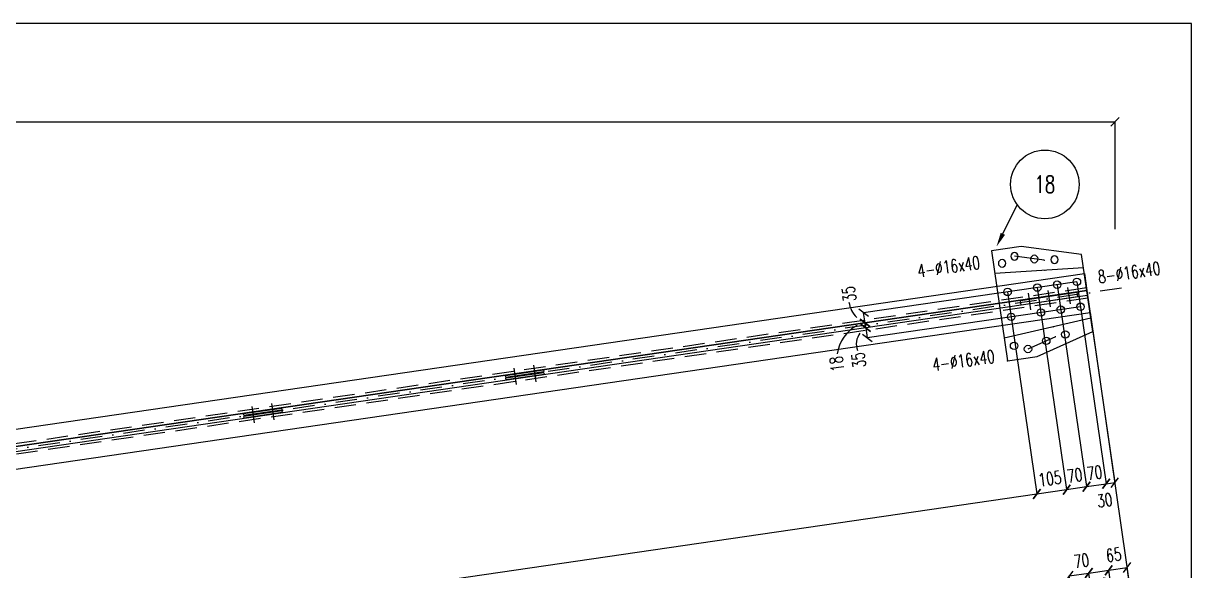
# Model space of a CAD drawing. Header units: feet. Extents: x 261 to 12426, y 75 to 8685.
# Drawn here: x 8340 to 12426, y 6773 to 8685 of the extents above; entities that cross this region are included whole.
import ezdxf
from ezdxf.enums import TextEntityAlignment as Align

# ---------------------------------------------------------------- set-up
doc = ezdxf.new("R2010")
doc.units = ezdxf.units.FT
doc.header["$LTSCALE"] = 150
doc.header["$MEASUREMENT"] = 0
doc.linetypes.add('DASHDOT', pattern=[1, 0.5, -0.25, 0, -0.25])
doc.linetypes.add('DASHED', pattern=[0.75, 0.5, -0.25])
doc.layers.get('0').update_dxf_attribs({"linetype": 'CONTINUOUS'})
for name, color, linetype in [('ASSI', 6, 'CONTINUOUS'), ('BOLLINI_1', 7, 'CONTINUOUS'), ('FORI', 2, 'CONTINUOUS'), ('LINEA_ANG', 2, 'CONTINUOUS'), ('LINEE_PIASTRA', 2, 'CONTINUOUS'), ('LINEE_PIASTRE', 2, 'CONTINUOUS'), ('LS', 7, 'CONTINUOUS'), ('MZ', 6, 'DASHDOT'), ('PIASTRE', 5, 'CONTINUOUS'), ('QT_MPR', 7, 'CONTINUOUS'), ('TRAT-Y', 7, 'DASHED')]:
    doc.layers.add(name, color=color, linetype=linetype)
doc.styles.add('QUOTE', font='ROMANS8.SHX', dxfattribs={"width": 0.7})
doc.styles.add('RQL', font='ROMANS8.SHX', dxfattribs={"width": 0.7})
doc.styles.add('RS', font='ROMANS8.shx', dxfattribs={"width": 0.7})
doc.styles.get("Standard").update_dxf_attribs({"font": 'ROMANS8.SHX', "width": 0.7})
doc.dimstyles.new('TRATTO', dxfattribs={"dimscale": 0, "dimtxt": 45, "dimasz": 30, "dimexe": 0, "dimexo": 0.06, "dimgap": 5, "dimtad": 1, "dimzin": 0, "dimdsep": 46, "dimtxsty": 'RS', "dimblk1": 'OBLIQUE', "dimblk2": 'OBLIQUE', "dimsah": 1, "dimcen": 0.09, "dimclrd": 2, "dimclre": 2, "dimclrt": 7, "dimadec": 0, "dimazin": 0, "dimtfac": 1, "dimtix": 1, "dimtmove": 2, "dimatfit": 3, "dimfxl": 1, "dimtolj": 1, "dimtzin": 0, "dimarcsym": 0})

# ---------------------------------------------------------------- blocks, each defined once
blk = doc.blocks.new('16')
blk.add_circle((0, 0), 1)
blk = doc.blocks.new('MRKR_98')
blk.add_point((0, 0))
at = {"color": 7, "style": 'QUOTE', "width": 0.5, "flags": 1}
for tag, p in [('NFORI', (3.72, 5.3)), ('TI', (3.73, 6.83)), ('DI_S', (3.73, 6.42)), ('D_S', (3.73, 6.02)), ('E_S', (3.73, 5.68)), ('AUX2', (3.71, 4.93)), ('AUX1', (3.73, 4.19)), ('FAM', (3.73, 4.55)), ('COMMESSA', (3.73, 3.85)), ('MD', (3.73, 3.51)), ('MP', (3.73, 3.16)), ('LARGHEZZA', (3.73, 2.82)), ('SPESSORE', (3.73, 2.48)), ('NP', (3.73, 2.14)), ('SV', (3.73, 1.79)), ('PESO', (3.73, 1.45)), ('QUA', (3.73, 1.11)), ('LUN', (3.73, 0.76)), ('PROF', (3.73, 0.42)), ('POS', (3.73, 0.08))]:
    blk.add_attdef(tag, p, '', height=0.2, dxfattribs=at)
at = {"color": 7, "flags": 1}
for tag, p in [('LAV1', (5.26, 6.88)), ('LAV2', (5.26, 6.55)), ('LAV3', (5.26, 6.21)), ('LAV4', (5.26, 5.88)), ('LAV5', (5.26, 5.55)), ('LAV6', (5.26, 5.21)), ('LAV7', (5.26, 4.88)), ('LAV8', (5.26, 4.55)), ('LAV9', (5.26, 4.21)), ('LAV10', (5.26, 3.88))]:
    blk.add_attdef(tag, p, '', height=0.2, dxfattribs=at)
blk = doc.blocks.new('_OBLIQUE')
at = {"color": 0, "linetype": 'ByBlock'}
blk.add_line((-0.5, -0.5), (0.5, 0.5), dxfattribs=at)
blk = doc.blocks.new('*D19')
at = {"layer": 'LS', "color": 2, "lineweight": -2, "transparency": 16777216}
for p, q in [((1157.9, 8334.2), (1157.9, 8341.2)), ((1157.9, 8341.2), (12157.9, 8341.2)), ((12157.9, 7965.9), (12157.9, 8341.2))]:
    blk.add_line(p, q, dxfattribs=at)
at = {"layer": 'LS', "color": 2, "lineweight": -2, "transparency": 16777216, "xscale": 30, "yscale": 30, "zscale": 30, "rotation": 180}
blk.add_blockref('_OBLIQUE', (1157.9, 8341.2), dxfattribs=at)
at = {"layer": 'LS', "color": 2, "lineweight": -2, "transparency": 16777216, "xscale": 30, "yscale": 30, "zscale": 30}
blk.add_blockref('_OBLIQUE', (12157.9, 8341.2), dxfattribs=at)
at = {"layer": 'LS', "color": 7, "transparency": 16777216, "insert": (6657.9, 8368.7), "char_height": 45, "attachment_point": 5, "style": 'RS'}
blk.add_mtext('\\A1;11000', dxfattribs=at)
blk = doc.blocks.new('*D34')
at = {"layer": 'LS', "color": 2, "lineweight": -2, "transparency": 16777216}
for p, q in [((11295.1, 7622.4), (11286.1, 7621.1)), ((11286.1, 7621.1), (11291.2, 7586.4)), ((11300.2, 7587.7), (11291.2, 7586.4))]:
    blk.add_line(p, q, dxfattribs=at)
at = {"layer": 'LS', "color": 2, "lineweight": -2, "transparency": 16777216, "xscale": 30, "yscale": 30, "zscale": 30}
for p, rotation in [((11286.1, 7621.1), 98.27589282710774), ((11291.2, 7586.4), 278.2758928271077)]:
    blk.add_blockref('_OBLIQUE', p, dxfattribs=dict(at, rotation=rotation))
at = {"layer": 'LS', "color": 7, "transparency": 16777216, "insert": (11261.1, 7508.5), "char_height": 45, "attachment_point": 5, "rotation": 98.2759, "style": 'RS'}
blk.add_mtext('\\A1;35', dxfattribs=at)
blk = doc.blocks.new('*D35')
at = {"layer": 'LS', "color": 2, "lineweight": -2, "transparency": 16777216}
for p, q in [((11287.5, 7674.8), (11278.5, 7673.5)), ((11283.5, 7638.9), (11278.5, 7673.5)), ((11292.5, 7640.2), (11283.5, 7638.9))]:
    blk.add_line(p, q, dxfattribs=at)
at = {"layer": 'LS', "color": 2, "lineweight": -2, "transparency": 16777216, "xscale": 30, "yscale": 30, "zscale": 30}
for p, rotation in [((11278.5, 7673.5), 98.27589282705722), ((11283.5, 7638.9), 278.2758928270572)]:
    blk.add_blockref('_OBLIQUE', p, dxfattribs=dict(at, rotation=rotation))
at = {"layer": 'LS', "color": 7, "transparency": 16777216, "insert": (11227.5, 7739.6), "char_height": 45, "attachment_point": 5, "rotation": 98.2759, "style": 'RS'}
blk.add_mtext('\\A1;35', dxfattribs=at)
blk = doc.blocks.new('*D36')
at = {"layer": 'LS', "color": 2, "lineweight": -2, "transparency": 16777216}
for p, q in [((11283.5, 7638.9), (11283.5, 7638.9)), ((11286.1, 7621.1), (11283.5, 7638.9)), ((11286.1, 7621), (11286.1, 7621.1))]:
    blk.add_line(p, q, dxfattribs=at)
at = {"layer": 'LS', "color": 2, "lineweight": -2, "transparency": 16777216, "xscale": 30, "yscale": 30, "zscale": 30}
for p, rotation in [((11283.5, 7638.9), 98.27589282704521), ((11286.1, 7621.1), 278.2758928270453)]:
    blk.add_blockref('_OBLIQUE', p, dxfattribs=dict(at, rotation=rotation))
at = {"layer": 'LS', "color": 7, "transparency": 16777216, "insert": (11184.8, 7495.3), "char_height": 45, "attachment_point": 5, "rotation": 98.2759, "style": 'RS'}
blk.add_mtext('\\A1;18', dxfattribs=at)
blk = doc.blocks.new('ASSE98')
blk.add_line((0, 0), (1, 0))
at = {"color": 7, "flags": 1}
for tag, p in [('LAV1', (3.07431, 6.82847)), ('LAV2', (3.07431, 6.49513)), ('LAV3', (3.07431, 6.1618)), ('LAV4', (3.07431, 5.82847)), ('LAV5', (3.07431, 5.49513)), ('LAV6', (3.07431, 5.1618)), ('LAV7', (3.07431, 4.82847)), ('LAV8', (3.07431, 4.49513)), ('LAV9', (3.07431, 4.1618)), ('LAV10', (3.07431, 3.82847))]:
    blk.add_attdef(tag, p, '', height=0.2, dxfattribs=at)
at = {"color": 7, "style": 'QUOTE', "width": 0.5, "flags": 1}
for tag, p in [('TI', (1.38308, 6.82731)), ('DI_S', (1.38308, 6.42178)), ('D_S', (1.38308, 6.02092)), ('E_S', (1.38308, 5.68065)), ('NFORI', (1.36454, 5.29792)), ('ALAR', (1.36349, 4.93246)), ('FAM', (1.3775, 4.54645)), ('ALA', (1.38308, 4.19257)), ('DISP2', (1.38308, 3.84971)), ('DISP1', (1.38308, 3.50686)), ('PINZAF', (1.38308, 3.164)), ('PINZAI', (1.38308, 2.82114)), ('TRP', (1.38308, 2.47829)), ('NP', (1.38308, 2.13543)), ('SV', (1.38308, 1.79257)), ('PESO', (1.38308, 1.44971)), ('QUA', (1.38308, 1.10686)), ('LUN', (1.38308, 0.764)), ('PROF', (1.38308, 0.42114)), ('POS', (1.38308, 0.07829))]:
    blk.add_attdef(tag, p, '', height=0.2, dxfattribs=at)
blk = doc.blocks.new('*D52')
at = {"layer": 'QT_MPR', "color": 2, "lineweight": -2, "transparency": 16777216}
for p, q in [((11997.3, 6754.4), (12066.5, 6764.5)), ((12088.7, 6126.1), (11997.3, 6754.4)), ((12157.9, 6136.1), (12066.5, 6764.5))]:
    blk.add_line(p, q, dxfattribs=at)
at = {"layer": 'QT_MPR', "color": 2, "lineweight": -2, "transparency": 16777216, "xscale": 30, "yscale": 30, "zscale": 30}
for p, rotation in [((11997.3, 6754.4), 188.2758928270752), ((12066.5, 6764.5), 8.275892827075241)]:
    blk.add_blockref('_OBLIQUE', p, dxfattribs=dict(at, rotation=rotation))
at = {"layer": 'QT_MPR', "color": 7, "transparency": 16777216, "insert": (12040.5, 6807.8), "char_height": 45, "attachment_point": 5, "rotation": 8.2759, "style": 'RS'}
blk.add_mtext('\\A1;70', dxfattribs=at)
blk = doc.blocks.new('*D53')
at = {"layer": 'QT_MPR', "color": 2, "lineweight": -2, "transparency": 16777216}
for p, q in [((12066.5, 6764.5), (12135.8, 6774.5)), ((12157.9, 6136.1), (12066.5, 6764.5)), ((12227.2, 6146.2), (12135.8, 6774.5))]:
    blk.add_line(p, q, dxfattribs=at)
at = {"layer": 'QT_MPR', "color": 2, "lineweight": -2, "transparency": 16777216, "xscale": 30, "yscale": 30, "zscale": 30}
for p, rotation in [((12135.8, 6774.5), 8.275892827075241), ((12066.5, 6764.5), 188.2758928270752)]:
    blk.add_blockref('_OBLIQUE', p, dxfattribs=dict(at, rotation=rotation))
at = {"layer": 'QT_MPR', "color": 7, "transparency": 16777216, "insert": (12108.6, 6722.2), "char_height": 45, "attachment_point": 5, "rotation": 8.2759, "style": 'RS'}
blk.add_mtext('\\A1;70', dxfattribs=at)
blk = doc.blocks.new('*D55')
at = {"layer": 'QT_MPR', "color": 2, "lineweight": -2, "transparency": 16777216}
for p, q in [((12135.8, 6774.5), (12200.1, 6783.9)), ((12286.5, 6190.2), (12200.1, 6783.9)), ((12227.2, 6146.2), (12135.8, 6774.5))]:
    blk.add_line(p, q, dxfattribs=at)
at = {"layer": 'QT_MPR', "color": 2, "lineweight": -2, "transparency": 16777216, "xscale": 30, "yscale": 30, "zscale": 30}
for p, rotation in [((12135.8, 6774.5), 188.2758928270752), ((12200.1, 6783.9), 8.275892827075241)]:
    blk.add_blockref('_OBLIQUE', p, dxfattribs=dict(at, rotation=rotation))
at = {"layer": 'QT_MPR', "color": 7, "transparency": 16777216, "insert": (12153.4, 6828.2), "char_height": 45, "attachment_point": 5, "rotation": 8.2759, "style": 'RS'}
blk.add_mtext('\\A1;65', dxfattribs=at)
blk = doc.blocks.new('*D70')
at = {"layer": 'QT_MPR', "color": 2, "lineweight": -2, "transparency": 16777216}
for p, q in [((11782.2, 7746.7), (11884.8, 7041.2)), ((6338.2, 6234.4), (11884.8, 7041.2)), ((6236.3, 6935), (6338.2, 6234.4))]:
    blk.add_line(p, q, dxfattribs=at)
at = {"layer": 'QT_MPR', "color": 2, "lineweight": -2, "transparency": 16777216, "xscale": 30, "yscale": 30, "zscale": 30}
for p, rotation in [((11884.8, 7041.2), 8.275892827074834), ((6338.2, 6234.4), 188.2758928270748)]:
    blk.add_blockref('_OBLIQUE', p, dxfattribs=dict(at, rotation=rotation))
at = {"layer": 'QT_MPR', "color": 7, "transparency": 16777216, "insert": (9107.5, 6665), "char_height": 45, "attachment_point": 5, "rotation": 8.2759, "style": 'RS'}
blk.add_mtext('\\A1;5605', dxfattribs=at)
blk = doc.blocks.new('*D71')
at = {"layer": 'QT_MPR', "color": 2, "lineweight": -2, "transparency": 16777216}
for p, q in [((11782.2, 7746.7), (11884.8, 7041.2)), ((11886.1, 7761.8), (11988.7, 7056.3)), ((11884.8, 7041.2), (11988.7, 7056.3))]:
    blk.add_line(p, q, dxfattribs=at)
at = {"layer": 'QT_MPR', "color": 2, "lineweight": -2, "transparency": 16777216, "xscale": 30, "yscale": 30, "zscale": 30}
for p, rotation in [((11988.7, 7056.3), 8.275892827074834), ((11884.8, 7041.2), 188.2758928270748)]:
    blk.add_blockref('_OBLIQUE', p, dxfattribs=dict(at, rotation=rotation))
at = {"layer": 'QT_MPR', "color": 7, "transparency": 16777216, "insert": (11930.1, 7094.4), "char_height": 45, "attachment_point": 5, "rotation": 8.2759, "style": 'RS'}
blk.add_mtext('\\A1;105', dxfattribs=at)
blk = doc.blocks.new('*D72')
at = {"layer": 'QT_MPR', "color": 2, "lineweight": -2, "transparency": 16777216}
for p, q in [((11955.4, 7771.9), (12058, 7066.4)), ((11886.1, 7761.8), (11988.7, 7056.3)), ((11988.7, 7056.3), (12058, 7066.4))]:
    blk.add_line(p, q, dxfattribs=at)
at = {"layer": 'QT_MPR', "color": 2, "lineweight": -2, "transparency": 16777216, "xscale": 30, "yscale": 30, "zscale": 30}
for p, rotation in [((11988.7, 7056.3), 188.2758928270748), ((12058, 7066.4), 8.275892827074834)]:
    blk.add_blockref('_OBLIQUE', p, dxfattribs=dict(at, rotation=rotation))
at = {"layer": 'QT_MPR', "color": 7, "transparency": 16777216, "insert": (12016.9, 7106), "char_height": 45, "attachment_point": 5, "rotation": 8.2759, "style": 'RS'}
blk.add_mtext('\\A1;70', dxfattribs=at)
blk = doc.blocks.new('*D73')
at = {"layer": 'QT_MPR', "color": 2, "lineweight": -2, "transparency": 16777216}
for p, q in [((11955.4, 7771.9), (12058, 7066.4)), ((12024.6, 7782), (12127.3, 7076.5)), ((12058, 7066.4), (12127.3, 7076.5))]:
    blk.add_line(p, q, dxfattribs=at)
at = {"layer": 'QT_MPR', "color": 2, "lineweight": -2, "transparency": 16777216, "xscale": 30, "yscale": 30, "zscale": 30}
for p, rotation in [((12058, 7066.4), 188.2758928270748), ((12127.3, 7076.5), 8.275892827074834)]:
    blk.add_blockref('_OBLIQUE', p, dxfattribs=dict(at, rotation=rotation))
at = {"layer": 'QT_MPR', "color": 7, "transparency": 16777216, "insert": (12086.2, 7115.3), "char_height": 45, "attachment_point": 5, "rotation": 8.2759, "style": 'RS'}
blk.add_mtext('\\A1;70', dxfattribs=at)
blk = doc.blocks.new('*D75')
at = {"layer": 'QT_MPR', "color": 2, "lineweight": -2, "transparency": 16777216}
for p, q in [((12024.6, 7782), (12127.3, 7076.5)), ((12059.4, 7751.7), (12156.9, 7080.8)), ((12127.3, 7076.5), (12156.9, 7080.8))]:
    blk.add_line(p, q, dxfattribs=at)
at = {"layer": 'QT_MPR', "color": 2, "lineweight": -2, "transparency": 16777216, "xscale": 30, "yscale": 30, "zscale": 30}
for p, rotation in [((12127.3, 7076.5), 188.2758928270748), ((12156.9, 7080.8), 8.275892827074834)]:
    blk.add_blockref('_OBLIQUE', p, dxfattribs=dict(at, rotation=rotation))
at = {"layer": 'QT_MPR', "color": 7, "transparency": 16777216, "insert": (12121.7, 7019), "char_height": 45, "attachment_point": 5, "rotation": 8.2759, "style": 'RS'}
blk.add_mtext('\\A1;30', dxfattribs=at)
blk = doc.blocks.new('xxx')
blk.add_circle((0, 0), 8)
at = {"color": 3, "style": 'RQL', "width": 0.7}
blk.add_attdef('POS', text='', height=4, dxfattribs=at).set_placement((0, 0), align=Align.MIDDLE)
at = {"style": 'RQL', "width": 0.7, "flags": 1}
for tag, p in [('POS1', (-0.39, -5.42)), ('TIPO', (-0.39, -8.66))]:
    blk.add_attdef(tag, p, '', height=2, dxfattribs=at)
blk = doc.blocks.new('bull')
at = {"style": 'RS', "width": 0.7, "flags": 1}
for tag, p in [('NN', (-12.25, 0)), ('DIAMETRO', (0, -4.86)), ('SERRAGGIO', (0, -9.71)), ('LUNGHEZZA', (0, -14.57)), ('NB', (0, -19.43)), ('TIPO', (0, -24.12)), ('EL', (-0.14, -29))]:
    blk.add_attdef(tag, p, '', height=3, dxfattribs=at)
at = {"style": 'RS', "width": 0.7}
blk.add_attdef('BULLONE', (0, 0), '', height=3, dxfattribs=at)

msp = doc.modelspace()

# ---------------------------------------------------------------- linework, layer by layer
at = {"layer": 'LINEA_ANG'}
for p, q in [((6113.201, 6947.451), (12050.72, 7811.09)), ((12050.72, 7811.09), (12059.357, 7751.715)), ((12059.357, 7751.715), (6121.838, 6888.076)), ((12061.947, 7733.903), (6124.429, 6870.263)), ((12070.584, 7674.527), (12061.947, 7733.903)), ((6133.065, 6810.888), (12070.584, 7674.527))]:
    msp.add_line(p, q, dxfattribs=at)
at = {"layer": 'LINEE_PIASTRA'}
for p, q in [((12041.171, 7877.406), (11829.957, 7905.295)), ((11885.806, 7521.335), (12080.322, 7608.239))]:
    msp.add_line(p, q, dxfattribs=at)
at = {"layer": 'LINEE_PIASTRE'}
for p, q in [((11829.957, 7905.295), (11726.05, 7890.181)), ((11726.05, 7890.181), (11781.899, 7506.221)), ((12080.322, 7608.239), (12041.171, 7877.406)), ((11781.899, 7506.221), (11885.806, 7521.335))]:
    msp.add_line(p, q, dxfattribs=at)
at = {"layer": 'LS', "color": 6}
for p, q in [((11910.473, 7857.267), (11806.404, 7871.215)), ((12047.851, 7830.813), (11737.421, 7811.347)), ((12024.631, 7782.032), (11278.496, 7673.504)), ((11853.613, 7741.999), (11861.961, 7684.603)), ((11922.884, 7752.075), (11931.232, 7694.679)), ((11992.155, 7762.151), (12000.503, 7704.755)), ((12037.298, 7694.949), (11291.163, 7586.42)), ((12073.453, 7654.805), (11770.34, 7585.028)), ((11949.303, 7590.31), (11853.52, 7547.293)), ((10054.915, 7480.37), (10063.263, 7422.974)), ((10124.186, 7490.446), (10132.534, 7433.05)), ((10026.271, 7454.983), (10158.875, 7474.271)), ((10027.134, 7449.045), (10026.271, 7454.983)), ((10027.134, 7449.045), (10159.739, 7468.333)), ((10160.315, 7464.375), (10027.71, 7445.087)), ((10028.574, 7439.15), (10027.71, 7445.087)), ((10161.178, 7458.438), (10028.574, 7439.15)), ((10158.875, 7474.271), (10159.739, 7468.333)), ((10160.315, 7464.375), (10161.178, 7458.438)), ((9207.519, 7357.113), (9215.868, 7299.717)), ((9109.604, 7321.65), (9242.209, 7340.938)), ((9110.468, 7315.712), (9109.604, 7321.65)), ((9110.468, 7315.712), (9243.072, 7335)), ((9243.648, 7331.042), (9111.043, 7311.754)), ((9244.512, 7325.104), (9111.907, 7305.816)), ((9138.248, 7347.037), (9146.597, 7289.641)), ((9242.209, 7340.938), (9243.072, 7335)), ((9243.648, 7331.042), (9244.512, 7325.104)), ((9111.907, 7305.816), (9111.043, 7311.754))]:
    msp.add_line(p, q, dxfattribs=at)
at = {"layer": 'LS', "color": 2}
msp.add_line((12070.584, 7674.527), (12286.494, 6190.148), dxfattribs=at)
at = {"layer": 'LS', "color": 8}
msp.add_lwpolyline([(260.882, 8685), (260.882, 75), (9800.882, 75), (9800.882, 1275), (12425.882, 1275), (12425.882, 8685), (260.882, 8685)], close=True, dxfattribs=at)
at = {"layer": 'LS', "color": 6}
msp.add_lwpolyline([(11765.566, 7949.715), (11816.006, 8051.062)], dxfattribs=at)
at = {"layer": 'LS', "color": 6, "const_width": 2.25}
for points in [[(11909.155, 7856.875, -1), (11911.791, 7857.659, -1)], [(11911.346, 7821.944, -1), (11913.982, 7822.727, -1)], [(11940.077, 7624.418, 1), (11942.827, 7624.418, 1)], [(11947.928, 7590.31, 1), (11950.678, 7590.31, 1)]]:
    msp.add_lwpolyline(points, format="xyb", close=True, dxfattribs=at)
at = {"layer": 'LS', "color": 6}
msp.add_lwpolyline([(11826.948, 7716.9), (12024.865, 7745.688), (12027.168, 7729.854), (11829.251, 7701.066)], close=True, dxfattribs=at)
for centre, radius, start, end in [((11320.218, 7724.525), 93.772, 188.140103, 225.474589), ((11317.627, 7511.542), 133.168, 117.425381, 171.855003), ((11317.325, 7564.357), 64.424, 143.005334, 200.284564)]:
    msp.add_arc(centre, radius, start, end, dxfattribs=at)
msp.add_solid([(11773.026, 7946.002), (11743.288, 7904.952), (11758.106, 7953.428)], dxfattribs=at)
at = {"layer": 'MZ'}
msp.add_line((12179.998, 7760.168), (1055.461, 6142.054), dxfattribs=at)
at = {"layer": 'TRAT-Y'}
for p, q in [((12058.061, 7760.621), (6120.542, 6896.982)), ((12063.243, 7724.996), (6125.724, 6861.357))]:
    msp.add_line(p, q, dxfattribs=at)

# ---------------------------------------------------------------- block references
at = {"layer": 'ASSI'}
for p, xscale, zscale, rotation in [((6121.838, 6888.076), 5999.999999999999, 5999.999999999999, 8.275892827074859), ((12061.947, 7733.903), 6000, 6000, 188.2758928270754)]:
    msp.add_blockref('ASSE98', p, dxfattribs=dict(at, xscale=xscale, zscale=zscale, rotation=rotation))
at = {"layer": 'BOLLINI_1', "xscale": 14.99850000000172, "yscale": 14.99850000000172, "zscale": 14.99850000000172}
msp.add_blockref('xxx', (11912.429, 8122.474), dxfattribs=at).add_auto_attribs({'POS': '18'})
at = {"layer": 'FORI', "yscale": 13, "zscale": 13}
for p, xscale, rotation in [((11762.773, 7846.794), -13, 187.2999300624482), ((11806.404, 7871.215), -13, 187.2999300624482), ((11875.784, 7861.916), -13, 187.2999300624482), ((11946.093, 7859.556), -13, 187.2999300624482), ((11886.089, 7761.881), 13, 270), ((11955.36, 7771.957), 13, 270), ((12024.631, 7782.032), 13, 270), ((11782.182, 7746.767), 13, 270), ((11898.756, 7674.797), 13, 270), ((11968.027, 7684.873), 13, 270), ((12037.298, 7694.949), 13, 270), ((11794.849, 7659.684), 13, 270), ((11984.099, 7598.264), 13, 9.251855591702267), ((11804.74, 7558.272), 13, 9.251855591702267), ((11853.52, 7547.293), 13, 9.251855591702267), ((11917.376, 7575.971), 13, 9.251855591702267)]:
    msp.add_blockref('16', p, dxfattribs=dict(at, xscale=xscale, rotation=rotation))
at = {"layer": 'LS', "color": 7, "xscale": 15, "yscale": 15, "zscale": 15}
for p, rotation, values in [((11470.259, 7797.291), 7.999999999999996, {'BULLONE': '4-%%c16x40                '}), ((12101.657, 7776.475), 8.275892827077, {'BULLONE': '8-%%c16x40                '}), ((11521.988, 7469.451), 7.999999999999996, {'BULLONE': '4-%%c16x40                '})]:
    msp.add_blockref('bull', p, dxfattribs=dict(at, rotation=rotation)).add_auto_attribs(values)
at = {"layer": 'PIASTRE', "xscale": 15, "yscale": 15, "zscale": 15, "rotation": 8.275892823000001}
msp.add_blockref('MRKR_98', (11781.899, 7506.221), dxfattribs=at)

# ---------------------------------------------------------------- dimensions: what is measured, and where the dimension line sits
at = {"layer": 'LS', "color": 6}
dim = msp.add_linear_dim(base=(12157.937, 8341.216), p1=(1157.937, 8334.122), p2=(12157.937, 7965.839), text='11000', dimstyle='TRATTO', override={"dimscale": 1}, dxfattribs=at)
dim.commit()
dim.dimension.update_dxf_attribs({"geometry": '*D19', "text_midpoint": (6657.937, 8368.716)})
for base, p1, p2, angle, text, picture, middle in [((11278.496, 7673.504), (11292.595, 7640.186), (11287.557, 7674.822), 98.275893, '35', '*D35', (11227.451, 7739.615)), ((11283.534, 7638.868), (11286.125, 7621.056), (11283.534, 7638.868), 98.275893, '18', '*D36', (11184.764, 7495.261)), ((11291.163, 7586.42), (11295.186, 7622.374), (11300.224, 7587.738), 278.275893, '35', '*D34', (11261.067, 7508.506))]:
    dim = msp.add_linear_dim(base=base, p1=p1, p2=p2, angle=angle, text=text, dimstyle='TRATTO', override={"dimscale": 1}, dxfattribs=at)
    dim.commit()
    dim.dimension.update_dxf_attribs({"geometry": picture, "text_midpoint": middle, "dimtype": 161})
at = {"layer": 'QT_MPR'}
for base, p1, p2, text, picture, middle in [((12057.989, 7066.381), (11886.089, 7761.881), (11955.36, 7771.957), '70', '*D72', (12016.864, 7105.962)), ((12127.26, 7076.457), (11955.36, 7771.957), (12024.631, 7782.032), '70', '*D73', (12086.238, 7115.329)), ((12156.948, 7080.775), (12024.631, 7782.032), (12059.357, 7751.715), '30', '*D75', (12121.723, 7019.004)), ((11884.811, 7041.192), (6236.27, 6935.036), (11782.182, 7746.767), '5605', '*D70', (9107.537, 6665.014)), ((11988.718, 7056.306), (11782.182, 7746.767), (11886.089, 7761.881), '105', '*D71', (11930.128, 7094.378)), ((12066.536, 6764.468), (12088.666, 6126.004), (12157.937, 6136.08), '70', '*D52', (12040.474, 6807.827)), ((12200.13, 6783.9), (12227.208, 6146.156), (12286.494, 6190.148), '65', '*D55', (12153.445, 6828.239)), ((12135.807, 6774.543), (12157.937, 6136.08), (12227.208, 6146.156), '70', '*D53', (12108.591, 6722.194))]:
    dim = msp.add_linear_dim(base=base, p1=p1, p2=p2, angle=8.275893, text=text, dimstyle='TRATTO', override={"dimscale": 1}, dxfattribs=at)
    dim.commit()
    dim.dimension.update_dxf_attribs({"geometry": picture, "text_midpoint": middle, "dimtype": 160})

doc.saveas('drawing.dxf')
